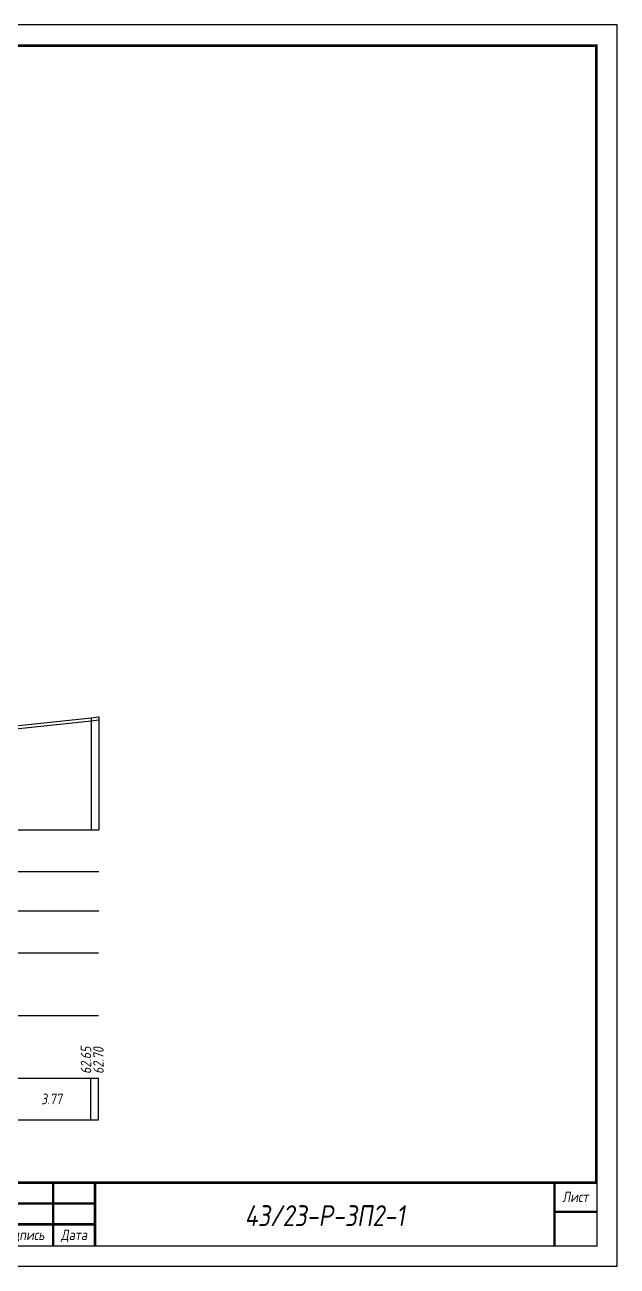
# Model space of a CAD drawing. Extents: x -717 to 1451, y -133302 to 233.
# Drawn here: x 248.2 to 389.9, y -43965.4 to -43668.4 of the extents above; entities that cross this region are included whole.
import ezdxf
from ezdxf.enums import TextEntityAlignment as Align

# ---------------------------------------------------------------- set-up
doc = ezdxf.new("R2010")
doc.units = 0
for name, color, linetype in [('Зарамочное оформление', 7, 'Continuous'), ('Код_510', 7, 'Continuous'), ('Таблица', 7, 'Continuous'), ('Черный поперечник', 3, 'Continuous')]:
    doc.layers.add(name, color=color, linetype=linetype)
doc.layers.add('Контур_2570', color=7, linetype='Continuous', true_color=0x80ff00)
doc.styles.add('М', font='romand.shx', dxfattribs={"width": 0.8, "oblique": 10, "height": 2.5})

# ---------------------------------------------------------------- blocks, each defined once
blk = doc.blocks.new('Штамп')
at = {"linetype": 'Continuous'}
blk.add_wipeout([(199.95, -411.25), (384.95, -411.25), (384.95, -426.25), (199.95, -426.25)], dxfattribs=at).dxf.layer = 'Зарамочное оформление'
at = {"layer": 'Зарамочное оформление', "linetype": 'Continuous', "lineweight": -3, "const_width": 0.6, "flags": 128}
for points in [[(199.95, -426.25), (199.95, -411.25), (384.95, -411.25)], [(209.95, -411.25), (209.95, -426.25)], [(219.95, -411.25), (219.95, -426.25)], [(229.95, -411.25), (229.95, -426.25)], [(239.95, -411.25), (239.95, -426.25)], [(254.95, -411.25), (254.95, -426.25)], [(264.95, -411.25), (264.95, -426.25)], [(374.95, -411.25), (374.95, -426.25)], [(199.95, -416.25), (264.95, -416.25)], [(374.95, -418.25), (384.95, -418.25)], [(199.95, -421.25), (264.95, -421.25)]]:
    blk.add_lwpolyline(points, dxfattribs=at)
at = {"linetype": 'Continuous', "insert": (319.95, -419.17), "char_height": 5, "width": 110, "attachment_point": 5, "style": 'М'}
blk.add_mtext('{\\Q10;\\W0.8;43/23-Р-ЗП2-1}', dxfattribs=at)
at = {"layer": 'Зарамочное оформление', "linetype": 'Continuous', "style": 'М', "oblique": 10}
for s, width, p in [('Лист', 0.8, (379.95, -414.66)), ('Изм.', 0.8, (204.95, -423.75)), ('Кол.уч.', 0.7, (214.95, -423.75)), ('Лист', 0.8, (224.95, -423.75)), ('N док.', 0.7, (235.28, -423.75)), ('Подпись', 0.8, (247.45, -423.75)), ('Дата', 0.8, (259.95, -423.75))]:
    blk.add_text(s, height=2.5, dxfattribs=dict(at, width=width)).set_placement(p, align=Align.MIDDLE_CENTER)
blk = doc.blocks.new('шифр')
blk.add_blockref('Штамп', (0, -43594))

msp = doc.modelspace()

# ---------------------------------------------------------------- linework, layer by layer
at = {"flags": 128}
msp.add_lwpolyline([(-30.054, -43965.421), (389.946, -43965.421), (389.946, -43668.421), (-30.054, -43668.421)], close=True, dxfattribs=at)
at = {"const_width": 0.6, "flags": 128}
msp.add_lwpolyline([(-10.054, -43960.421), (384.946, -43960.421), (384.946, -43673.421), (-10.054, -43673.421)], close=True, dxfattribs=at)
at = {"layer": 'Код_510'}
for p, q in [((264.003, -43930.421), (264.003, -43920.421)), ((265.791, -43930.421), (265.791, -43920.421))]:
    msp.add_line(p, q, dxfattribs=at)
at = {"layer": 'Контур_2570', "flags": 128}
msp.add_lwpolyline([(245.198, -43836.97), (264.057, -43834.939), (265.845, -43834.737)], dxfattribs=at)
at = {"layer": 'Таблица'}
for p, q in [((80, -43861), (265.845, -43861)), ((80, -43871), (265.845, -43871)), ((80, -43880.421), (265.845, -43880.421)), ((79.946, -43890.421), (265.791, -43890.421)), ((79.946, -43905.421), (265.791, -43905.421)), ((79.946, -43920.421), (265.791, -43920.421)), ((79.946, -43930.421), (265.791, -43930.421))]:
    msp.add_line(p, q, dxfattribs=at)
at = {"layer": 'Черный поперечник', "color": 7}
for p, q in [((264.057, -43834.189), (264.057, -43861)), ((265.845, -43833.987), (265.845, -43861))]:
    msp.add_line(p, q, dxfattribs=at)
at = {"layer": 'Черный поперечник', "flags": 128}
msp.add_lwpolyline([(245.198, -43836.22), (264.057, -43834.189), (265.845, -43833.987)], dxfattribs=at)

# ---------------------------------------------------------------- texts
at = {"linetype": 'Continuous', "style": 'М', "oblique": 10, "width": 0.8}
msp.add_text('144', height=2.5, dxfattribs=at).set_placement((380.312, -43956.509), align=Align.MIDDLE)
at = {"layer": 'Код_510', "style": 'М', "oblique": 10, "width": 0.8}
for s, p in [('62.65', (262.804, -43919.421)), ('62.70', (265.791, -43919.421))]:
    msp.add_text(s, height=2.5, rotation=90, dxfattribs=at).set_placement(p, align=Align.MIDDLE_LEFT)
msp.add_text('3.77', height=2.5, dxfattribs=at).set_placement((254.574, -43925.421), align=Align.MIDDLE_CENTER)

# ---------------------------------------------------------------- next in the draw order: block references
msp.add_blockref('шифр', (0, 59.829))

doc.saveas('drawing.dxf')
